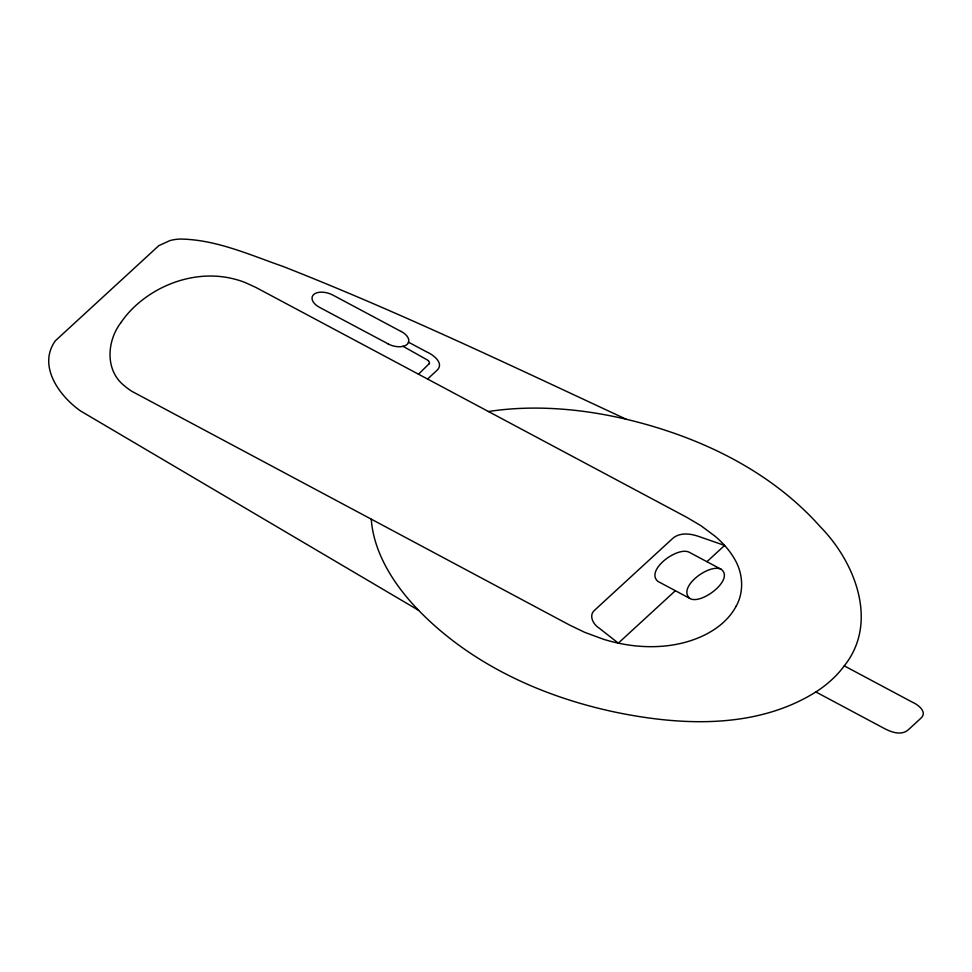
<?xml version="1.0" encoding="UTF-8"?>
<svg xmlns="http://www.w3.org/2000/svg" width="972" height="972" viewBox="0 0 972 972"><rect width="100%" height="100%" fill="white"/><g stroke="black" fill="none" stroke-linecap="round" stroke-linejoin="round"><path stroke-width="1.46" d="M429.223 363.662L418.507 374.208M736.229 606.103C744.309 591.498 742.985 573.006 734.48 558.888A99.023 55.951 17.8 0 0 715.392 536.483L700.897 525.67L686.779 517.335L255.952 287.481L245.211 282.548A54.359 30.715 17.8 0 0 231.64 278.393C202.455 271.723 171.145 279.608 146.894 296.654A249.488 140.952 17.8 0 0 120.601 323.117M120.564 323.105C106.811 341.403 104.976 370.563 124.38 385.763A45.319 25.6 17.8 0 0 131.937 391.364L569.592 625.057L584.804 632.383L603.551 639.284A98.816 55.829 17.8 0 0 635.992 645.93C659.356 648.239 683.717 645.396 704.931 634.874A163.357 92.291 17.8 0 0 736.181 606.091M626.381 419.297C512.803 366.505 399.699 312.255 283.059 266.45C249.597 254.834 215.82 239.367 179.796 239.051A44.323 25.041 17.8 0 0 169.966 240.582L158.849 245.624L55.38 340.759C37.325 365.837 59.426 396.151 80.494 410.925L418.592 610.307C471.772 665.079 544.235 697.604 618.265 712.768C683.583 725.902 757.297 728.684 815.873 691.955A252.914 142.896 17.8 0 0 844.267 665.856C878.955 622.505 855.105 562.205 820.441 526.909C770.225 470.339 699.026 436.574 626.381 419.297A252.914 142.896 17.8 0 0 488.466 411.533M427.546 379.031L436.732 370.587C444.763 363.358 433.354 354.816 426.878 351.998L408.337 342.108M675.37 590.709L618.326 643.148L599.141 628.106C593.224 624.486 588.182 615.215 594.961 609.894L672.624 538.5C679.793 532.134 690.472 533.555 698.807 536.483L724.614 545.438L706.923 561.695M721.321 569.385C709.706 562.897 676.962 587.27 689.768 598.4C700.776 605.398 734.662 579.652 721.321 569.385L689.415 552.351C677.788 545.875 645.043 570.248 657.85 581.365L689.768 598.4M401.108 331.501L333.007 295.16A14.702 8.311 17.8 0 0 313.701 294.516A14.702 8.311 17.8 0 0 319.667 307.431L387.828 343.711M402.894 346.214L427.765 360.199A8.663 4.896 17.8 0 1 428.421 360.855M844.267 665.856L912.501 702.27C918.066 704.664 927.81 712.026 920.909 718.211L908.298 729.802C901.348 735.901 891.227 732.171 884.107 728.368L815.873 691.955M428.531 360.843A6.318 3.572 17.8 0 1 429.32 363.698M418.592 610.307A252.914 142.896 17.8 0 1 371.268 519.255M401.169 331.452A14.702 8.311 17.8 0 1 407.134 344.367A14.702 8.311 17.8 0 1 387.767 343.76"/></g></svg>
